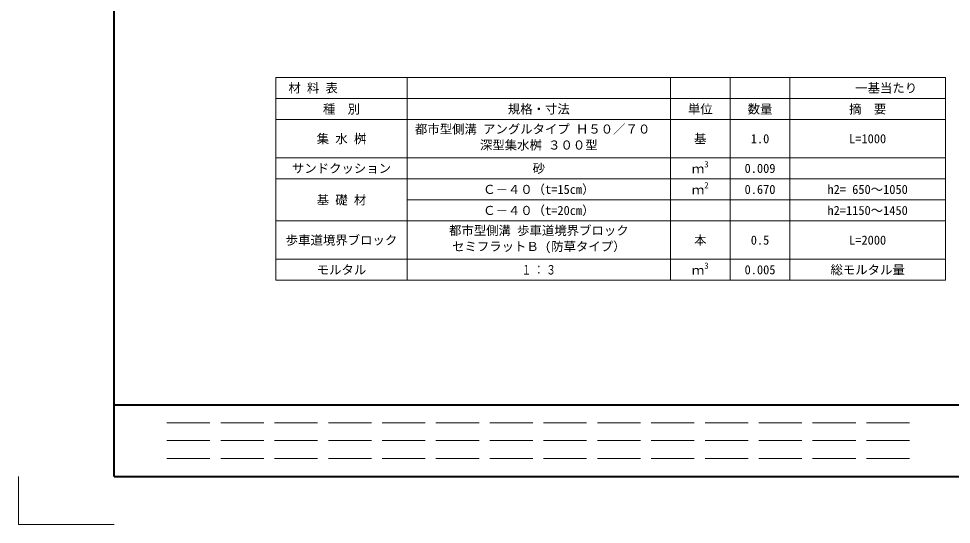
# Model space of a CAD drawing. Units: millimetres at full size; details may follow other scales. Extents: x 87158 to 122251, y -125707 to -112261.
# Drawn here: x 96678 to 100578, y -125228 to -123114 of the extents above; entities that cross this region are included whole.
import ezdxf
from ezdxf.enums import TextEntityAlignment as Align

# ---------------------------------------------------------------- set-up
doc = ezdxf.new("R2010")
doc.units = ezdxf.units.MM
doc.header["$LTSCALE"] = 30
doc.linetypes.add('DASHED', pattern=[7.5, 6, -1.5])
for name, color, linetype, lineweight in [('Defpoints_3', 8, 'Continuous', 0), ('図枠', 7, 'Continuous', 5), ('寸法・材料表', 7, 'Continuous', 13)]:
    doc.layers.add(name, color=color, linetype=linetype, lineweight=lineweight)
doc.styles.add('ＭＳ ゴシック', font='')
doc.styles.add('ＭＳ Ｐゴシック', font='')
doc.styles.get('ＭＳ ゴシック').set_extended_font_data('MS Gothic')
doc.styles.get('ＭＳ Ｐゴシック').set_extended_font_data('MS PGothic')

msp = doc.modelspace()

# ---------------------------------------------------------------- linework, layer by layer
at = {"layer": 'Defpoints_3'}
for p, q in [((97752.6, -123359.88), (100552.6, -123359.88)), ((97752.6, -123359.88), (97752.6, -123447.88)), ((98302.6, -123359.88), (98302.6, -123447.88)), ((99402.6, -123359.88), (99402.6, -123447.88)), ((99652.6, -123359.88), (99652.6, -123447.88)), ((99902.6, -123359.88), (99902.6, -123447.88)), ((100552.6, -123359.88), (100552.6, -123447.88)), ((99402.6, -123871.88), (99902.6, -123871.88))]:
    msp.add_line(p, q, dxfattribs=at)
at = {"layer": 'Defpoints_3', "color": 1, "lineweight": 13}
for p, q in [((96677.6, -125028.12), (96677.6, -125228.12)), ((96677.6, -125228.12), (97077.6, -125228.12))]:
    msp.add_line(p, q, dxfattribs=at)
at = {"layer": '図枠', "lineweight": 40}
for p, q in [((97077.6, -125028.12), (97077.6, -119488.12)), ((97077.6, -124728.12), (104877.6, -124728.12)), ((97077.6, -125028.12), (104877.6, -125028.12))]:
    msp.add_line(p, q, dxfattribs=at)
at = {"layer": '図枠', "linetype": 'DASHED', "lineweight": 9}
for p, q in [((100402.6, -124803.12), (97277.6, -124803.12)), ((100402.6, -124878.12), (97277.6, -124878.12)), ((100402.6, -124953.12), (97277.6, -124953.12))]:
    msp.add_line(p, q, dxfattribs=at)
at = {"layer": '寸法・材料表'}
for p, q in [((97752.6, -123447.88), (100552.6, -123447.88)), ((97752.6, -123447.88), (97752.6, -124207.88)), ((98302.6, -123447.88), (98302.6, -124207.88)), ((99402.6, -123447.88), (99402.6, -124207.88)), ((99652.6, -123447.88), (99652.6, -124207.88)), ((99902.6, -123447.88), (99902.6, -124207.88)), ((100552.6, -123447.88), (100552.6, -124207.88)), ((97752.6, -123535.88), (100552.6, -123535.88)), ((97752.6, -123695.88), (100552.6, -123695.88)), ((97752.6, -123783.88), (100552.6, -123783.88)), ((98302.6, -123871.88), (99402.6, -123871.88)), ((99902.6, -123871.88), (100552.6, -123871.88)), ((97752.6, -123959.88), (100552.6, -123959.88)), ((97752.6, -124119.88), (100552.6, -124119.88)), ((97752.6, -124207.88), (100552.6, -124207.88))]:
    msp.add_line(p, q, dxfattribs=at)

# ---------------------------------------------------------------- texts
at = {"layer": '寸法・材料表', "style": 'ＭＳ ゴシック'}
msp.add_text('\u3000材 料 表', height=37.98, dxfattribs=at).set_placement((97753.8, -123403.88), align=Align.MIDDLE_LEFT)
for s, p in [('\u3000\u3000\u3000一基当たり', (100227.6, -123403.88)), ('種\u3000別', (98027.6, -123491.88)), ('規格・寸法', (98852.6, -123491.88)), ('単位', (99527.6, -123491.88)), ('数量', (99777.6, -123491.88)), ('摘\u3000要', (100227.6, -123491.88)), ('集 水 桝', (98027.6, -123615.88)), ('基', (99527.6, -123615.88)), ('1.0', (99777.6, -123615.88)), ('L=1000', (100227.6, -123615.88)), ('サンドクッション', (98027.6, -123739.88)), ('砂', (98852.6, -123739.88)), ('0.009', (99777.6, -123739.88)), ('Ｃ－４０（t=15cm）', (98852.6, -123827.88)), ('0.670', (99777.6, -123827.88)), ('h2= 650～1050', (100227.6, -123827.88)), ('基 礎 材', (98027.6, -123871.88)), ('Ｃ－４０（t=20cm）', (98852.6, -123915.88)), ('h2=1150～1450', (100227.6, -123915.88)), ('歩車道境界ブロック', (98027.6, -124039.88)), ('本', (99527.6, -124039.88)), ('0.5', (99777.6, -124039.88)), ('L=2000', (100227.6, -124039.88)), ('モルタル', (98027.6, -124163.88)), ('0.005', (99777.6, -124163.88)), ('総モルタル量', (100227.6, -124163.88))]:
    msp.add_text(s, height=37.98, dxfattribs=at).set_placement(p, align=Align.MIDDLE_CENTER)
for s, p in [('都市型側溝 アングルタイプ Ｈ５０／７０\u3000', (98334.6, -123556.65)), ('深型集水桝 ３００型', (98606.55, -123623.31)), ('都市型側溝 歩車道境界ブロック', (98477.05, -123980.65)), ('セミフラットＢ (防草タイプ）', (98490, -124047.31))]:
    msp.add_text(s, height=37.98, dxfattribs=at).set_placement(p, align=Align.TOP_LEFT)
for s, height, p in [('ｍ', 37.98, (99492.64, -123772.01)), ('3', 26.58, (99544.44, -123744.01)), ('ｍ', 37.98, (99492.64, -123860.01)), ('2', 26.58, (99544.44, -123832.01)), ('3', 26.58, (99544.44, -124168.01)), ('ｍ', 37.98, (99492.64, -124196.01))]:
    msp.add_text(s, height=height, dxfattribs=at).set_placement(p, align=Align.BOTTOM_LEFT)
at = {"layer": '寸法・材料表', "style": 'ＭＳ Ｐゴシック', "width": 0.75}
msp.add_text('１ ： ３', height=39.59, dxfattribs=at).set_placement((98852.6, -124163.88), align=Align.MIDDLE_CENTER)

doc.saveas('drawing.dxf')
